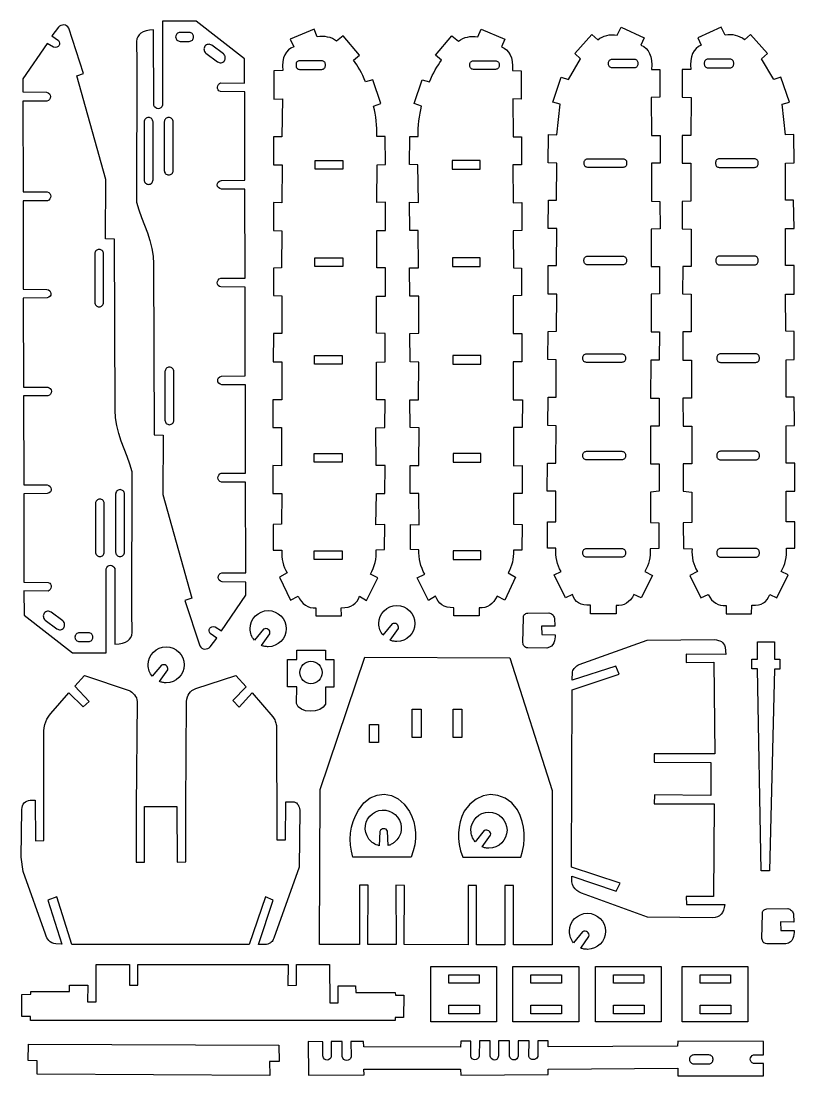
# Model space of a CAD drawing. Extents: x -511 to 503, y -183 to 197.
# Drawn here: x -138.7 to 140.4, y -183.3 to 196.8 of the extents above; entities that cross this region are included whole.
import ezdxf

# ---------------------------------------------------------------- set-up
doc = ezdxf.new("R2010")
doc.units = 0
doc.header["$MEASUREMENT"] = 0
doc.layers.add('CAMADA_1', color=7, linetype='CONTINUOUS')

msp = doc.modelspace()

# ---------------------------------------------------------------- linework, layer by layer
at = {"layer": 'CAMADA_1', "color": 250}
for points in [[(-116.1, 177.9), (-121.46, 194.17), (-121.79, 194.67), (-122.22, 195.04), (-122.7, 195.27), (-123.23, 195.37), (-123.77, 195.34), (-124.29, 195.19), (-124.78, 194.93), (-125.21, 194.55), (-127.59, 191.45), (-125.16, 189.76), (-124.92, 189.28), (-124.81, 188.78), (-124.85, 188.32), (-125.02, 187.9), (-125.32, 187.57), (-125.74, 187.35), (-126.3, 187.28), (-126.96, 187.37), (-129.26, 188.76), (-138.04, 175.98), (-138.03, 171.27), (-129.47, 171.17), (-128.87, 170.95), (-128.44, 170.58), (-128.18, 170.1), (-128.08, 169.56), (-128.16, 169.03), (-128.4, 168.54), (-128.81, 168.15), (-129.39, 167.91), (-138.02, 167.92), (-137.95, 135.24), (-129.25, 135.22), (-128.7, 135.01), (-128.31, 134.65), (-128.07, 134.2), (-127.98, 133.68), (-128.04, 133.17), (-128.25, 132.68), (-128.63, 132.29), (-129.16, 132.02), (-137.94, 132.02), (-137.87, 100.13), (-129.37, 100.11), (-128.74, 99.91), (-128.28, 99.56), (-128, 99.1), (-127.89, 98.59), (-127.96, 98.08), (-128.21, 97.61), (-128.64, 97.24), (-129.24, 97.02), (-137.86, 96.96), (-137.79, 64.93), (-129.06, 64.88), (-128.51, 64.68), (-128.11, 64.34), (-127.84, 63.9), (-127.74, 63.4), (-127.79, 62.88), (-128.02, 62.4), (-128.42, 62), (-129.01, 61.72), (-137.78, 61.78), (-137.71, 29.64), (-129.27, 29.69), (-128.64, 29.48), (-128.17, 29.12), (-127.87, 28.65), (-127.75, 28.14), (-127.83, 27.62), (-128.09, 27.15), (-128.57, 26.78), (-129.25, 26.57), (-137.7, 26.48), (-137.63, -5.45), (-128.88, -5.51), (-128.35, -5.76), (-128.01, -6.14), (-127.84, -6.6), (-127.82, -7.1), (-127.93, -7.6), (-128.17, -8.04), (-128.5, -8.4), (-128.91, -8.63), (-137.62, -8.55), (-137.6, -17.33), (-120.17, -30.89), (-107.99, -30.85), (-108.03, -0.63), (-107.75, -0.05), (-107.38, 0.36), (-106.94, 0.6), (-106.46, 0.69), (-105.99, 0.62), (-105.54, 0.39), (-105.15, 0.02), (-104.84, -0.5), (-104.79, -27.74), (-103.33, -27.65), (-102.08, -27.42), (-101.04, -27.07), (-100.19, -26.59), (-99.53, -25.99), (-99.05, -25.28), (-98.75, -24.46), (-98.61, -23.53), (-98.68, -15.97), (-98.6, 34.39), (-99.46, 37.17), (-100.46, 39.93), (-101.51, 42.69), (-102.54, 45.45), (-103.46, 48.22), (-104.18, 51), (-104.62, 53.8), (-104.7, 56.62), (-105.02, 118.17), (-108.19, 118.29), (-108.15, 139.68), (-118.56, 177.07), (-116.1, 177.9)], [(-79.55, -12.02), (-74.19, -28.29), (-73.85, -28.79), (-73.43, -29.16), (-72.94, -29.39), (-72.42, -29.49), (-71.88, -29.46), (-71.35, -29.31), (-70.87, -29.05), (-70.44, -28.67), (-68.05, -25.57), (-70.48, -23.88), (-70.73, -23.39), (-70.84, -22.9), (-70.8, -22.44), (-70.63, -22.02), (-70.33, -21.69), (-69.9, -21.47), (-69.35, -21.4), (-68.68, -21.49), (-66.39, -22.88), (-57.61, -10.1), (-57.62, -5.38), (-66.18, -5.29), (-66.78, -5.07), (-67.21, -4.7), (-67.47, -4.22), (-67.56, -3.68), (-67.49, -3.15), (-67.25, -2.66), (-66.84, -2.27), (-66.26, -2.03), (-57.63, -2.04), (-57.7, 30.64), (-66.4, 30.66), (-66.94, 30.87), (-67.34, 31.23), (-67.58, 31.68), (-67.67, 32.2), (-67.61, 32.72), (-67.39, 33.2), (-67.02, 33.6), (-66.49, 33.86), (-57.71, 33.86), (-57.78, 65.75), (-66.28, 65.77), (-66.91, 65.97), (-67.36, 66.32), (-67.65, 66.78), (-67.75, 67.29), (-67.69, 67.81), (-67.44, 68.27), (-67.01, 68.64), (-66.4, 68.86), (-57.79, 68.92), (-57.86, 100.95), (-66.59, 101), (-67.13, 101.2), (-67.54, 101.54), (-67.8, 101.98), (-67.91, 102.48), (-67.86, 103), (-67.63, 103.48), (-67.23, 103.88), (-66.64, 104.16), (-57.87, 104.1), (-57.94, 136.24), (-66.38, 136.19), (-67.01, 136.4), (-67.48, 136.76), (-67.78, 137.23), (-67.89, 137.74), (-67.82, 138.26), (-67.55, 138.73), (-67.08, 139.1), (-66.4, 139.31), (-57.95, 139.4), (-58.02, 171.33), (-66.77, 171.4), (-67.3, 171.64), (-67.64, 172.02), (-67.81, 172.48), (-67.83, 172.98), (-67.71, 173.48), (-67.48, 173.93), (-67.15, 174.28), (-66.73, 174.51), (-58.03, 174.43), (-58.05, 183.21), (-75.48, 196.77), (-87.66, 196.73), (-87.62, 166.51), (-87.9, 165.93), (-88.27, 165.52), (-88.71, 165.28), (-89.18, 165.19), (-89.66, 165.26), (-90.11, 165.49), (-90.5, 165.86), (-90.81, 166.38), (-90.86, 193.62), (-92.32, 193.53), (-93.57, 193.3), (-94.61, 192.95), (-95.46, 192.47), (-96.12, 191.87), (-96.6, 191.16), (-96.9, 190.34), (-97.04, 189.41), (-96.97, 181.85), (-97.05, 131.49), (-96.19, 128.72), (-95.19, 125.95), (-94.13, 123.19), (-93.11, 120.43), (-92.19, 117.66), (-91.47, 114.88), (-91.03, 112.08), (-90.95, 109.26), (-90.63, 47.71), (-87.46, 47.59), (-87.5, 26.2), (-77.09, -11.19), (-79.55, -12.02)], [(-18.73, 182.65), (-16.57, 184.49), (-22.47, 191.42), (-24.87, 189.53), (-25.62, 190.07), (-26.41, 190.5), (-27.24, 190.82), (-28.1, 191.04), (-29, 191.17), (-29.93, 191.21), (-30.89, 191.17), (-31.88, 191.05), (-33.02, 193.9), (-41.63, 190.26), (-40.33, 187.53), (-41.33, 187.01), (-42.2, 186.36), (-42.94, 185.57), (-43.54, 184.62), (-43.98, 183.5), (-44.27, 182.19), (-44.37, 180.69), (-44.3, 178.98), (-47.49, 178.89), (-47.47, 168.69), (-44.4, 168.82), (-44.61, 155.05), (-47.58, 155.04), (-47.59, 145.04), (-44.51, 145.04), (-44.61, 131.32), (-47.65, 131.37), (-47.67, 121.29), (-44.59, 121.24), (-44.69, 107.84), (-47.59, 107.77), (-47.63, 97.89), (-44.59, 97.83), (-44.59, 84.21), (-47.65, 84.2), (-47.71, 74.01), (-44.57, 74.05), (-44.59, 60.31), (-47.92, 60.36), (-47.83, 50.28), (-44.75, 50.28), (-44.75, 36.56), (-47.82, 36.6), (-47.85, 26.54), (-44.67, 26.5), (-44.75, 15.51), (-47.78, 15.4), (-47.73, 6.13), (-44.65, 6.11), (-44.67, 4.97), (-44.62, 3.87), (-44.5, 2.8), (-44.3, 1.76), (-44.02, 0.75), (-43.67, -0.22), (-43.24, -1.15), (-42.72, -2.05), (-45.44, -3.57), (-41.51, -11.83), (-38.78, -10.41), (-38.21, -11.42), (-37.57, -12.3), (-36.87, -13.07), (-36.1, -13.69), (-35.26, -14.17), (-34.35, -14.5), (-33.38, -14.66), (-32.33, -14.65), (-32.36, -17.55), (-23.14, -17.58), (-23.18, -14.59), (-21.9, -14.58), (-20.76, -14.41), (-19.76, -14.08), (-18.88, -13.6), (-18.13, -12.98), (-17.51, -12.23), (-17.01, -11.37), (-16.63, -10.39), (-14.08, -11.96), (-9.98, -3.84), (-12.7, -2.45), (-12.17, -1.5), (-11.71, -0.49), (-11.32, 0.56), (-11.01, 1.66), (-10.78, 2.79), (-10.63, 3.95), (-10.56, 5.13), (-10.59, 6.31), (-7.6, 6.33), (-7.5, 15.38), (-10.67, 15.3), (-10.54, 26.56), (-7.43, 26.58), (-7.4, 36.63), (-10.57, 36.62), (-10.71, 50.2), (-7.45, 50.31), (-7.33, 60.3), (-10.49, 60.27), (-10.51, 73.87), (-7.38, 73.96), (-7.36, 84.2), (-10.52, 84.28), (-10.52, 97.63), (-7.29, 97.61), (-7.22, 107.91), (-10.41, 107.9), (-10.36, 121.28), (-7.29, 121.29), (-7.22, 131.48), (-10.39, 131.38), (-10.19, 145.02), (-7.21, 145.09), (-7.3, 155.23), (-10.33, 155.14), (-10.33, 156.6), (-10.38, 158.04), (-10.46, 159.45), (-10.59, 160.84), (-10.77, 162.2), (-10.98, 163.54), (-11.24, 164.85), (-11.55, 166.13), (-8.93, 167.1), (-11.76, 175.66), (-14.39, 174.83), (-14.9, 176.01), (-15.42, 177.12), (-15.95, 178.18), (-16.49, 179.18), (-17.04, 180.12), (-17.59, 181.02), (-18.16, 181.86), (-18.73, 182.65)], [(12.96, 182.65), (10.8, 184.49), (16.69, 191.42), (19.1, 189.53), (19.85, 190.07), (20.63, 190.5), (21.46, 190.82), (22.33, 191.04), (23.23, 191.17), (24.16, 191.21), (25.12, 191.17), (26.1, 191.05), (27.25, 193.9), (35.85, 190.26), (34.56, 187.53), (35.56, 187.01), (36.43, 186.36), (37.17, 185.57), (37.77, 184.62), (38.21, 183.5), (38.49, 182.19), (38.6, 180.69), (38.53, 178.98), (41.71, 178.89), (41.7, 168.69), (38.63, 168.82), (38.84, 155.05), (41.8, 155.04), (41.82, 145.04), (38.74, 145.04), (38.84, 131.32), (41.87, 131.37), (41.9, 121.29), (38.82, 121.24), (38.92, 107.84), (41.82, 107.77), (41.86, 97.89), (38.82, 97.83), (38.82, 84.21), (41.88, 84.2), (41.94, 74.01), (38.8, 74.05), (38.82, 60.31), (42.14, 60.36), (42.06, 50.28), (38.98, 50.28), (38.98, 36.56), (42.05, 36.6), (42.08, 26.54), (38.9, 26.5), (38.98, 15.51), (42, 15.4), (41.96, 6.13), (38.88, 6.11), (38.9, 4.97), (38.85, 3.87), (38.73, 2.8), (38.53, 1.76), (38.25, 0.75), (37.9, -0.22), (37.46, -1.15), (36.95, -2.05), (39.66, -3.57), (35.74, -11.83), (33.01, -10.41), (32.44, -11.42), (31.8, -12.3), (31.1, -13.07), (30.33, -13.69), (29.49, -14.17), (28.58, -14.5), (27.6, -14.66), (26.56, -14.65), (26.59, -17.55), (17.36, -17.58), (17.41, -14.59), (16.13, -14.58), (14.99, -14.41), (13.98, -14.08), (13.11, -13.6), (12.36, -12.98), (11.74, -12.23), (11.24, -11.37), (10.85, -10.39), (8.3, -11.96), (4.21, -3.84), (6.92, -2.45), (6.39, -1.5), (5.94, -0.49), (5.55, 0.56), (5.24, 1.66), (5.01, 2.79), (4.86, 3.95), (4.79, 5.13), (4.81, 6.31), (1.82, 6.33), (1.72, 15.38), (4.89, 15.3), (4.77, 26.56), (1.66, 26.58), (1.63, 36.63), (4.79, 36.62), (4.93, 50.2), (1.68, 50.31), (1.56, 60.3), (4.71, 60.27), (4.73, 73.87), (1.61, 73.96), (1.59, 84.2), (4.75, 84.28), (4.75, 97.63), (1.51, 97.61), (1.45, 107.91), (4.63, 107.9), (4.58, 121.28), (1.52, 121.29), (1.44, 131.48), (4.62, 131.38), (4.41, 145.02), (1.44, 145.09), (1.53, 155.23), (4.56, 155.14), (4.56, 156.6), (4.6, 158.04), (4.69, 159.45), (4.82, 160.84), (4.99, 162.2), (5.21, 163.54), (5.47, 164.85), (5.78, 166.13), (3.16, 167.1), (5.99, 175.66), (8.61, 174.83), (9.12, 176.01), (9.64, 177.12), (10.17, 178.18), (10.71, 179.18), (11.26, 180.12), (11.82, 181.02), (12.39, 181.86), (12.96, 182.65)], [(63.13, 183.21), (61.04, 185.12), (67.16, 191.98), (69.34, 190.02), (70.09, 190.57), (70.87, 191.02), (71.68, 191.38), (72.54, 191.64), (73.42, 191.8), (74.34, 191.88), (75.29, 191.86), (76.27, 191.76), (77.71, 194.53), (86.1, 190.75), (84.87, 188.09), (85.87, 187.56), (86.72, 186.88), (87.44, 186.05), (88.01, 185.06), (88.43, 183.9), (88.68, 182.56), (88.78, 181.04), (88.7, 179.32), (91.73, 179.3), (91.72, 169.32), (88.58, 169.23), (88.7, 155.61), (91.76, 155.6), (91.77, 145.6), (88.7, 145.59), (88.7, 131.87), (91.73, 131.83), (91.76, 121.88), (88.58, 121.8), (88.58, 108.3), (91.58, 108.33), (91.62, 98.45), (88.58, 98.38), (88.58, 84.77), (91.54, 84.76), (91.5, 74.65), (88.46, 74.61), (88.38, 60.87), (91.5, 60.92), (91.42, 50.84), (88.34, 50.84), (88.34, 37.22), (91.4, 37.28), (91.43, 27.35), (88.34, 27.06), (88.34, 16.07), (91.36, 15.96), (91.31, 6.68), (88.24, 6.67), (88.26, 5.53), (88.21, 4.43), (88.08, 3.35), (87.88, 2.32), (87.61, 1.31), (87.25, 0.34), (86.82, -0.59), (86.31, -1.49), (89.02, -3.01), (85, -11.07), (82.36, -9.85), (81.79, -10.85), (81.16, -11.7), (80.45, -12.41), (79.68, -12.98), (78.85, -13.41), (77.94, -13.69), (76.96, -13.82), (75.91, -13.8), (75.95, -16.79), (66.72, -16.83), (66.66, -13.73), (65.39, -13.73), (64.26, -13.59), (63.27, -13.31), (62.42, -12.89), (61.69, -12.33), (61.08, -11.63), (60.59, -10.8), (60.21, -9.84), (57.66, -11.04), (53.57, -2.69), (56.08, -1.49), (55.56, -0.56), (55.12, 0.4), (54.77, 1.39), (54.5, 2.42), (54.3, 3.48), (54.18, 4.57), (54.14, 5.7), (54.17, 6.87), (51.18, 6.89), (51.17, 16.37), (54.25, 16.31), (54.25, 27.42), (51.12, 27.44), (51.19, 37.49), (54.25, 37.48), (54.29, 50.96), (51.31, 51.07), (51.42, 61.26), (54.27, 61.23), (54.29, 74.73), (51.36, 74.82), (51.45, 84.96), (54.41, 85.04), (54.51, 98.38), (51.37, 98.37), (51.41, 108.67), (54.49, 108.66), (54.54, 122.04), (51.38, 122.05), (51.6, 132.24), (54.48, 132.24), (54.51, 145.57), (51.41, 145.72), (51.55, 155.94), (54.51, 155.85), (55.72, 166.84), (53.1, 167.59), (56.16, 176.59), (58.71, 175.68), (63.13, 183.21)], [(128.4, 183.21), (130.49, 185.12), (124.37, 191.98), (122.19, 190.02), (121.45, 190.57), (120.67, 191.02), (119.85, 191.38), (119, 191.64), (118.11, 191.8), (117.19, 191.88), (116.24, 191.86), (115.26, 191.76), (113.82, 194.53), (105.44, 190.75), (106.66, 188.09), (105.67, 187.56), (104.81, 186.88), (104.09, 186.05), (103.52, 185.06), (103.11, 183.9), (102.85, 182.56), (102.76, 181.04), (102.84, 179.32), (99.8, 179.3), (99.81, 169.32), (102.96, 169.23), (102.84, 155.61), (99.77, 155.6), (99.76, 145.6), (102.84, 145.59), (102.84, 131.87), (99.8, 131.83), (99.78, 121.88), (102.96, 121.8), (102.96, 108.3), (99.95, 108.33), (99.91, 98.45), (102.96, 98.38), (102.96, 84.77), (99.99, 84.76), (100.04, 74.65), (103.07, 74.61), (103.16, 60.87), (100.03, 60.92), (100.12, 50.84), (103.19, 50.84), (103.19, 37.22), (100.13, 37.28), (100.1, 27.35), (103.19, 27.06), (103.19, 16.07), (100.17, 15.96), (100.22, 6.68), (103.3, 6.67), (103.27, 5.53), (103.32, 4.43), (103.45, 3.35), (103.65, 2.32), (103.92, 1.31), (104.28, 0.34), (104.71, -0.59), (105.23, -1.49), (102.51, -3.01), (106.54, -11.07), (109.17, -9.85), (109.74, -10.85), (110.38, -11.7), (111.08, -12.41), (111.85, -12.98), (112.69, -13.41), (113.59, -13.69), (114.57, -13.82), (115.62, -13.8), (115.59, -16.79), (124.81, -16.83), (124.87, -13.73), (126.14, -13.73), (127.27, -13.59), (128.26, -13.31), (129.12, -12.89), (129.85, -12.33), (130.45, -11.63), (130.94, -10.8), (131.32, -9.84), (133.87, -11.04), (137.97, -2.69), (135.45, -1.49), (135.97, -0.56), (136.41, 0.4), (136.76, 1.39), (137.04, 2.42), (137.23, 3.48), (137.35, 4.57), (137.39, 5.7), (137.36, 6.87), (140.35, 6.89), (140.37, 16.37), (137.28, 16.31), (137.28, 27.42), (140.41, 27.44), (140.35, 37.49), (137.28, 37.48), (137.24, 50.96), (140.22, 51.07), (140.11, 61.26), (137.26, 61.23), (137.24, 74.73), (140.17, 74.82), (140.09, 84.96), (137.12, 85.04), (137.02, 98.38), (140.16, 98.37), (140.13, 108.67), (137.04, 108.66), (136.99, 122.04), (140.16, 122.05), (139.93, 132.24), (137.06, 132.24), (137.02, 145.57), (140.12, 145.72), (139.98, 155.94), (137.02, 155.85), (135.81, 166.84), (138.43, 167.59), (135.37, 176.59), (132.82, 175.68), (128.4, 183.21)], [(-81.31, 189.48), (-78.03, 189.48), (-77.71, 189.51), (-77.4, 189.61), (-77.13, 189.76), (-76.89, 189.95), (-76.69, 190.19), (-76.55, 190.47), (-76.45, 190.77), (-76.42, 191.09), (-76.42, 191.09), (-76.45, 191.42), (-76.55, 191.72), (-76.69, 191.99), (-76.89, 192.23), (-77.13, 192.43), (-77.4, 192.58), (-77.71, 192.67), (-78.03, 192.7), (-81.31, 192.7), (-81.63, 192.67), (-81.93, 192.58), (-82.21, 192.43), (-82.45, 192.23), (-82.64, 191.99), (-82.79, 191.72), (-82.89, 191.42), (-82.92, 191.09), (-82.92, 191.09), (-82.89, 190.77), (-82.79, 190.47), (-82.64, 190.19), (-82.45, 189.95), (-82.21, 189.76), (-81.93, 189.61), (-81.63, 189.51), (-81.31, 189.48)], [(-72, 185.25), (-67.8, 182.11), (-67.5, 181.93), (-67.17, 181.82), (-66.84, 181.77), (-66.5, 181.78), (-66.17, 181.86), (-65.86, 182.01), (-65.58, 182.21), (-65.34, 182.47), (-65.34, 182.47), (-65.16, 182.77), (-65.05, 183.1), (-65, 183.44), (-65.02, 183.77), (-65.1, 184.1), (-65.24, 184.41), (-65.44, 184.69), (-65.7, 184.93), (-69.9, 188.06), (-70.2, 188.24), (-70.53, 188.36), (-70.87, 188.41), (-71.2, 188.39), (-71.53, 188.31), (-71.84, 188.17), (-72.12, 187.97), (-72.36, 187.7), (-72.36, 187.7), (-72.54, 187.4), (-72.65, 187.07), (-72.7, 186.74), (-72.69, 186.4), (-72.61, 186.07), (-72.46, 185.76), (-72.26, 185.49), (-72, 185.25)], [(-30.22, 182.49), (-38.22, 182.49), (-38.48, 182.46), (-38.72, 182.39), (-38.94, 182.27), (-39.13, 182.11), (-39.29, 181.92), (-39.41, 181.7), (-39.49, 181.46), (-39.51, 181.2), (-39.51, 180.69), (-39.49, 180.43), (-39.41, 180.18), (-39.29, 179.96), (-39.13, 179.77), (-38.94, 179.61), (-38.72, 179.49), (-38.48, 179.42), (-38.22, 179.39), (-30.22, 179.39), (-29.96, 179.42), (-29.71, 179.49), (-29.49, 179.61), (-29.3, 179.77), (-29.14, 179.96), (-29.02, 180.18), (-28.95, 180.43), (-28.92, 180.69), (-28.92, 181.2), (-28.95, 181.46), (-29.02, 181.7), (-29.14, 181.92), (-29.3, 182.11), (-29.49, 182.27), (-29.71, 182.39), (-29.96, 182.46), (-30.22, 182.49)], [(24.44, 182.49), (32.45, 182.49), (32.71, 182.46), (32.95, 182.39), (33.17, 182.27), (33.36, 182.11), (33.52, 181.92), (33.64, 181.7), (33.71, 181.46), (33.74, 181.2), (33.74, 180.69), (33.71, 180.43), (33.64, 180.18), (33.52, 179.96), (33.36, 179.77), (33.17, 179.61), (32.95, 179.49), (32.71, 179.42), (32.45, 179.39), (24.44, 179.39), (24.18, 179.42), (23.94, 179.49), (23.72, 179.61), (23.53, 179.77), (23.37, 179.96), (23.25, 180.18), (23.17, 180.43), (23.15, 180.69), (23.15, 181.2), (23.17, 181.46), (23.25, 181.7), (23.37, 181.92), (23.53, 182.11), (23.72, 182.27), (23.94, 182.39), (24.18, 182.46), (24.44, 182.49)], [(74.5, 183.05), (82.5, 183.05), (82.76, 183.02), (83.01, 182.95), (83.23, 182.83), (83.42, 182.67), (83.58, 182.48), (83.7, 182.26), (83.77, 182.01), (83.8, 181.75), (83.8, 181.24), (83.77, 180.98), (83.7, 180.74), (83.58, 180.52), (83.42, 180.33), (83.23, 180.17), (83.01, 180.05), (82.76, 179.98), (82.5, 179.95), (74.5, 179.95), (74.24, 179.98), (74, 180.05), (73.78, 180.17), (73.59, 180.33), (73.43, 180.52), (73.31, 180.74), (73.23, 180.98), (73.21, 181.24), (73.21, 181.75), (73.23, 182.01), (73.31, 182.26), (73.43, 182.48), (73.59, 182.67), (73.78, 182.83), (74, 182.95), (74.24, 183.02), (74.5, 183.05)], [(117.03, 183.05), (109.03, 183.05), (108.77, 183.02), (108.53, 182.95), (108.31, 182.83), (108.11, 182.67), (107.96, 182.48), (107.84, 182.26), (107.76, 182.01), (107.73, 181.75), (107.73, 181.24), (107.76, 180.98), (107.84, 180.74), (107.96, 180.52), (108.11, 180.33), (108.31, 180.17), (108.53, 180.05), (108.77, 179.98), (109.03, 179.95), (117.03, 179.95), (117.29, 179.98), (117.54, 180.05), (117.76, 180.17), (117.95, 180.33), (118.11, 180.52), (118.22, 180.74), (118.3, 180.98), (118.33, 181.24), (118.33, 181.75), (118.3, 182.01), (118.22, 182.26), (118.11, 182.48), (117.95, 182.67), (117.76, 182.83), (117.54, 182.95), (117.29, 183.02), (117.03, 183.05)], [(-92.68, 137.94), (-92.68, 137.94), (-92.36, 137.98), (-92.06, 138.07), (-91.79, 138.22), (-91.55, 138.41), (-91.35, 138.65), (-91.21, 138.92), (-91.11, 139.22), (-91.08, 139.54), (-91.08, 160.44), (-91.11, 160.76), (-91.21, 161.06), (-91.35, 161.33), (-91.55, 161.57), (-91.79, 161.77), (-92.06, 161.91), (-92.36, 162.01), (-92.68, 162.04), (-92.68, 162.04), (-93, 162.01), (-93.3, 161.91), (-93.57, 161.77), (-93.81, 161.57), (-94.01, 161.33), (-94.15, 161.06), (-94.25, 160.76), (-94.28, 160.44), (-94.28, 139.54), (-94.25, 139.22), (-94.15, 138.92), (-94.01, 138.65), (-93.81, 138.41), (-93.57, 138.22), (-93.3, 138.07), (-93, 137.98), (-92.68, 137.94)], [(-85.41, 141.32), (-85.41, 141.32), (-85.08, 141.36), (-84.78, 141.45), (-84.51, 141.6), (-84.28, 141.79), (-84.08, 142.03), (-83.93, 142.3), (-83.84, 142.6), (-83.81, 142.92), (-83.81, 160.44), (-83.84, 160.76), (-83.93, 161.06), (-84.08, 161.33), (-84.28, 161.57), (-84.51, 161.77), (-84.78, 161.92), (-85.08, 162.01), (-85.41, 162.04), (-85.41, 162.04), (-85.73, 162.01), (-86.03, 161.92), (-86.3, 161.77), (-86.54, 161.57), (-86.73, 161.33), (-86.88, 161.06), (-86.97, 160.76), (-87.01, 160.44), (-87.01, 142.92), (-86.97, 142.6), (-86.88, 142.3), (-86.73, 142.03), (-86.54, 141.79), (-86.3, 141.6), (-86.03, 141.45), (-85.73, 141.36), (-85.41, 141.32)], [(-32.64, 146.55), (-22.58, 146.55), (-22.58, 143.45), (-32.64, 143.45), (-32.64, 146.55)], [(26.87, 146.55), (16.8, 146.55), (16.8, 143.45), (26.87, 143.45), (26.87, 146.55)], [(65.69, 147.16), (78.43, 147.16), (78.69, 147.14), (78.93, 147.06), (79.15, 146.94), (79.34, 146.78), (79.5, 146.59), (79.62, 146.37), (79.7, 146.13), (79.72, 145.87), (79.72, 145.36), (79.7, 145.1), (79.62, 144.85), (79.5, 144.63), (79.34, 144.44), (79.15, 144.28), (78.93, 144.16), (78.69, 144.09), (78.43, 144.06), (65.69, 144.06), (65.43, 144.09), (65.19, 144.16), (64.97, 144.28), (64.78, 144.44), (64.62, 144.63), (64.5, 144.85), (64.42, 145.1), (64.4, 145.36), (64.4, 145.87), (64.42, 146.13), (64.5, 146.37), (64.62, 146.59), (64.78, 146.78), (64.97, 146.94), (65.19, 147.06), (65.43, 147.14), (65.69, 147.16)], [(125.84, 147.16), (113.1, 147.16), (112.84, 147.14), (112.6, 147.06), (112.38, 146.94), (112.19, 146.78), (112.03, 146.59), (111.91, 146.37), (111.84, 146.13), (111.81, 145.87), (111.81, 145.36), (111.84, 145.1), (111.91, 144.85), (112.03, 144.63), (112.19, 144.44), (112.38, 144.28), (112.6, 144.16), (112.84, 144.09), (113.1, 144.06), (125.84, 144.06), (126.1, 144.09), (126.34, 144.16), (126.56, 144.28), (126.76, 144.44), (126.91, 144.63), (127.03, 144.85), (127.11, 145.1), (127.14, 145.36), (127.14, 145.87), (127.11, 146.13), (127.03, 146.37), (126.91, 146.59), (126.76, 146.78), (126.56, 146.94), (126.34, 147.06), (126.1, 147.14), (125.84, 147.16)], [(-110.49, 114.53), (-110.49, 114.53), (-110.81, 114.49), (-111.11, 114.4), (-111.38, 114.25), (-111.62, 114.06), (-111.81, 113.82), (-111.96, 113.55), (-112.06, 113.25), (-112.09, 112.93), (-112.09, 95.41), (-112.06, 95.09), (-111.96, 94.79), (-111.81, 94.52), (-111.62, 94.28), (-111.38, 94.09), (-111.11, 93.94), (-110.81, 93.84), (-110.49, 93.81), (-110.49, 93.81), (-110.17, 93.84), (-109.87, 93.94), (-109.6, 94.09), (-109.36, 94.28), (-109.16, 94.52), (-109.02, 94.79), (-108.92, 95.09), (-108.89, 95.41), (-108.89, 112.93), (-108.92, 113.25), (-109.02, 113.55), (-109.16, 113.82), (-109.36, 114.06), (-109.6, 114.25), (-109.87, 114.4), (-110.17, 114.49), (-110.49, 114.53)], [(-32.72, 111.46), (-22.66, 111.46), (-22.66, 108.36), (-32.72, 108.36), (-32.72, 111.46)], [(26.95, 111.46), (16.89, 111.46), (16.89, 108.36), (26.95, 108.36), (26.95, 111.46)], [(65.63, 112.07), (78.37, 112.07), (78.63, 112.04), (78.87, 111.97), (79.09, 111.85), (79.28, 111.69), (79.44, 111.5), (79.56, 111.28), (79.64, 111.03), (79.66, 110.77), (79.66, 110.26), (79.64, 110), (79.56, 109.76), (79.44, 109.54), (79.28, 109.35), (79.09, 109.19), (78.87, 109.07), (78.63, 108.99), (78.37, 108.97), (65.63, 108.97), (65.37, 108.99), (65.13, 109.07), (64.91, 109.19), (64.72, 109.35), (64.56, 109.54), (64.44, 109.76), (64.37, 110), (64.34, 110.26), (64.34, 110.77), (64.37, 111.03), (64.44, 111.28), (64.56, 111.5), (64.72, 111.69), (64.91, 111.85), (65.13, 111.97), (65.37, 112.04), (65.63, 112.07)], [(125.9, 112.07), (113.16, 112.07), (112.9, 112.04), (112.66, 111.97), (112.44, 111.85), (112.25, 111.69), (112.09, 111.5), (111.97, 111.28), (111.89, 111.03), (111.87, 110.77), (111.87, 110.26), (111.89, 110), (111.97, 109.76), (112.09, 109.54), (112.25, 109.35), (112.44, 109.19), (112.66, 109.07), (112.9, 108.99), (113.16, 108.97), (125.9, 108.97), (126.16, 108.99), (126.4, 109.07), (126.62, 109.19), (126.81, 109.35), (126.97, 109.54), (127.09, 109.76), (127.17, 110), (127.19, 110.26), (127.19, 110.77), (127.17, 111.03), (127.09, 111.28), (126.97, 111.5), (126.81, 111.69), (126.62, 111.85), (126.4, 111.97), (126.16, 112.04), (125.9, 112.07)], [(-32.89, 76.28), (-22.83, 76.28), (-22.83, 73.18), (-32.89, 73.18), (-32.89, 76.28)], [(27.12, 76.28), (17.05, 76.28), (17.05, 73.18), (27.12, 73.18), (27.12, 76.28)], [(65.25, 76.89), (77.99, 76.89), (78.25, 76.87), (78.49, 76.79), (78.71, 76.67), (78.9, 76.51), (79.06, 76.32), (79.18, 76.1), (79.26, 75.86), (79.28, 75.6), (79.28, 75.09), (79.26, 74.83), (79.18, 74.58), (79.06, 74.36), (78.9, 74.17), (78.71, 74.01), (78.49, 73.89), (78.25, 73.82), (77.99, 73.79), (65.25, 73.79), (64.99, 73.82), (64.75, 73.89), (64.53, 74.01), (64.34, 74.17), (64.18, 74.36), (64.06, 74.58), (63.98, 74.83), (63.96, 75.09), (63.96, 75.6), (63.98, 75.86), (64.06, 76.1), (64.18, 76.32), (64.34, 76.51), (64.53, 76.67), (64.75, 76.79), (64.99, 76.87), (65.25, 76.89)], [(126.28, 76.89), (113.54, 76.89), (113.28, 76.87), (113.04, 76.79), (112.82, 76.67), (112.63, 76.51), (112.47, 76.32), (112.35, 76.1), (112.28, 75.86), (112.25, 75.6), (112.25, 75.09), (112.28, 74.83), (112.35, 74.58), (112.47, 74.36), (112.63, 74.17), (112.82, 74.01), (113.04, 73.89), (113.28, 73.82), (113.54, 73.79), (126.28, 73.79), (126.54, 73.82), (126.78, 73.89), (127, 74.01), (127.2, 74.17), (127.35, 74.36), (127.47, 74.58), (127.55, 74.83), (127.58, 75.09), (127.58, 75.6), (127.55, 75.86), (127.47, 76.1), (127.35, 76.32), (127.2, 76.51), (127, 76.67), (126.78, 76.79), (126.54, 76.87), (126.28, 76.89)], [(-85.16, 51.35), (-85.16, 51.35), (-84.84, 51.39), (-84.54, 51.48), (-84.27, 51.63), (-84.03, 51.82), (-83.83, 52.06), (-83.69, 52.33), (-83.59, 52.63), (-83.56, 52.95), (-83.56, 70.47), (-83.59, 70.79), (-83.69, 71.09), (-83.83, 71.36), (-84.03, 71.6), (-84.27, 71.8), (-84.54, 71.94), (-84.84, 72.04), (-85.16, 72.07), (-85.16, 72.07), (-85.48, 72.04), (-85.78, 71.94), (-86.05, 71.8), (-86.29, 71.6), (-86.48, 71.36), (-86.63, 71.09), (-86.73, 70.79), (-86.76, 70.47), (-86.76, 52.95), (-86.73, 52.63), (-86.63, 52.33), (-86.48, 52.06), (-86.29, 51.82), (-86.05, 51.63), (-85.78, 51.48), (-85.48, 51.39), (-85.16, 51.35)], [(-32.97, 40.96), (-22.91, 40.96), (-22.91, 37.86), (-32.97, 37.86), (-32.97, 40.96)], [(27.2, 40.96), (17.14, 40.96), (17.14, 37.86), (27.2, 37.86), (27.2, 40.96)], [(65.25, 41.75), (77.99, 41.75), (78.25, 41.73), (78.49, 41.65), (78.71, 41.53), (78.9, 41.37), (79.06, 41.18), (79.18, 40.96), (79.26, 40.72), (79.28, 40.46), (79.28, 39.95), (79.26, 39.69), (79.18, 39.45), (79.06, 39.23), (78.9, 39.03), (78.71, 38.88), (78.49, 38.76), (78.25, 38.68), (77.99, 38.65), (65.25, 38.65), (64.99, 38.68), (64.75, 38.76), (64.53, 38.88), (64.34, 39.03), (64.18, 39.23), (64.06, 39.45), (63.98, 39.69), (63.96, 39.95), (63.96, 40.46), (63.98, 40.72), (64.06, 40.96), (64.18, 41.18), (64.34, 41.37), (64.53, 41.53), (64.75, 41.65), (64.99, 41.73), (65.25, 41.75)], [(126.28, 41.75), (113.54, 41.75), (113.28, 41.73), (113.04, 41.65), (112.82, 41.53), (112.63, 41.37), (112.47, 41.18), (112.35, 40.96), (112.28, 40.72), (112.25, 40.46), (112.25, 39.95), (112.28, 39.69), (112.35, 39.45), (112.47, 39.23), (112.63, 39.03), (112.82, 38.88), (113.04, 38.76), (113.28, 38.68), (113.54, 38.65), (126.28, 38.65), (126.54, 38.68), (126.78, 38.76), (127, 38.88), (127.2, 39.03), (127.35, 39.23), (127.47, 39.45), (127.55, 39.69), (127.58, 39.95), (127.58, 40.46), (127.55, 40.72), (127.47, 40.96), (127.35, 41.18), (127.2, 41.37), (127, 41.53), (126.78, 41.65), (126.54, 41.73), (126.28, 41.75)], [(-102.97, 27.94), (-102.97, 27.94), (-103.29, 27.9), (-103.59, 27.81), (-103.86, 27.66), (-104.1, 27.47), (-104.29, 27.23), (-104.44, 26.96), (-104.54, 26.66), (-104.57, 26.34), (-104.57, 5.44), (-104.54, 5.12), (-104.44, 4.82), (-104.29, 4.55), (-104.1, 4.31), (-103.86, 4.11), (-103.59, 3.97), (-103.29, 3.87), (-102.97, 3.84), (-102.97, 3.84), (-102.65, 3.87), (-102.35, 3.97), (-102.08, 4.11), (-101.84, 4.31), (-101.64, 4.55), (-101.5, 4.82), (-101.4, 5.12), (-101.37, 5.44), (-101.37, 26.34), (-101.4, 26.66), (-101.5, 26.96), (-101.64, 27.23), (-101.84, 27.47), (-102.08, 27.66), (-102.35, 27.81), (-102.65, 27.9), (-102.97, 27.94)], [(-110.24, 24.56), (-110.24, 24.56), (-110.56, 24.52), (-110.86, 24.43), (-111.14, 24.28), (-111.37, 24.09), (-111.57, 23.85), (-111.72, 23.58), (-111.81, 23.28), (-111.84, 22.96), (-111.84, 5.44), (-111.81, 5.12), (-111.72, 4.82), (-111.57, 4.55), (-111.37, 4.31), (-111.14, 4.11), (-110.86, 3.97), (-110.56, 3.87), (-110.24, 3.84), (-110.24, 3.84), (-109.92, 3.87), (-109.62, 3.97), (-109.35, 4.11), (-109.11, 4.31), (-108.92, 4.55), (-108.77, 4.82), (-108.68, 5.12), (-108.64, 5.44), (-108.64, 22.96), (-108.68, 23.28), (-108.77, 23.58), (-108.92, 23.85), (-109.11, 24.09), (-109.35, 24.28), (-109.62, 24.43), (-109.92, 24.52), (-110.24, 24.56)], [(-32.97, 5.86), (-22.91, 5.86), (-22.91, 2.76), (-32.97, 2.76), (-32.97, 5.86)], [(27.2, 5.86), (17.14, 5.86), (17.14, 2.76), (27.2, 2.76), (27.2, 5.86)], [(65.25, 6.72), (77.99, 6.72), (78.25, 6.69), (78.49, 6.61), (78.71, 6.49), (78.9, 6.34), (79.06, 6.14), (79.18, 5.92), (79.26, 5.68), (79.28, 5.42), (79.28, 4.91), (79.26, 4.65), (79.18, 4.41), (79.06, 4.19), (78.9, 4), (78.71, 3.84), (78.49, 3.72), (78.25, 3.64), (77.99, 3.62), (65.25, 3.62), (64.99, 3.64), (64.75, 3.72), (64.53, 3.84), (64.34, 4), (64.18, 4.19), (64.06, 4.41), (63.98, 4.65), (63.96, 4.91), (63.96, 5.42), (63.98, 5.68), (64.06, 5.92), (64.18, 6.14), (64.34, 6.34), (64.53, 6.49), (64.75, 6.61), (64.99, 6.69), (65.25, 6.72)], [(126.28, 6.72), (113.54, 6.72), (113.28, 6.69), (113.04, 6.61), (112.82, 6.49), (112.63, 6.34), (112.47, 6.14), (112.35, 5.92), (112.28, 5.68), (112.25, 5.42), (112.25, 4.91), (112.28, 4.65), (112.35, 4.41), (112.47, 4.19), (112.63, 4), (112.82, 3.84), (113.04, 3.72), (113.28, 3.64), (113.54, 3.62), (126.28, 3.62), (126.54, 3.64), (126.78, 3.72), (127, 3.84), (127.2, 4), (127.35, 4.19), (127.47, 4.41), (127.55, 4.65), (127.58, 4.91), (127.58, 5.42), (127.55, 5.68), (127.47, 5.92), (127.35, 6.14), (127.2, 6.34), (127, 6.49), (126.78, 6.61), (126.54, 6.69), (126.28, 6.72)], [(-3.15, -13.77), (-1.84, -13.91), (-0.62, -14.28), (0.48, -14.88), (1.44, -15.68), (2.24, -16.64), (2.84, -17.74), (3.21, -18.96), (3.35, -20.27), (3.21, -21.58), (2.84, -22.8), (2.24, -23.91), (1.44, -24.87), (0.48, -25.66), (-0.62, -26.26), (-1.84, -26.64), (-3.15, -26.77), (-3.47, -26.77), (-3.78, -26.74), (-4.09, -26.71), (-4.4, -26.66), (-4.7, -26.6), (-5, -26.52), (-5.29, -26.43), (-5.57, -26.33), (-2.59, -22.12), (-2.54, -21.65), (-2.63, -21.22), (-2.84, -20.85), (-3.15, -20.55), (-3.53, -20.34), (-3.96, -20.24), (-4.42, -20.27), (-4.89, -20.44), (-8.15, -24.43), (-8.48, -23.99), (-8.78, -23.53), (-9.04, -23.04), (-9.25, -22.52), (-9.42, -21.99), (-9.55, -21.43), (-9.63, -20.86), (-9.65, -20.27), (-9.52, -18.96), (-9.14, -17.74), (-8.54, -16.64), (-7.75, -15.68), (-6.79, -14.88), (-5.68, -14.28), (-4.46, -13.91), (-3.15, -13.77)], [(-123.65, -19.36), (-127.85, -16.23), (-128.15, -16.05), (-128.47, -15.94), (-128.81, -15.89), (-129.15, -15.9), (-129.48, -15.98), (-129.78, -16.13), (-130.06, -16.33), (-130.3, -16.59), (-130.3, -16.59), (-130.49, -16.89), (-130.6, -17.22), (-130.65, -17.55), (-130.63, -17.89), (-130.55, -18.22), (-130.41, -18.53), (-130.21, -18.81), (-129.95, -19.05), (-125.75, -22.18), (-125.44, -22.36), (-125.12, -22.48), (-124.78, -22.53), (-124.45, -22.51), (-124.12, -22.43), (-123.81, -22.29), (-123.53, -22.09), (-123.29, -21.82), (-123.29, -21.82), (-123.11, -21.52), (-122.99, -21.19), (-122.95, -20.86), (-122.96, -20.52), (-123.04, -20.19), (-123.18, -19.88), (-123.39, -19.6), (-123.65, -19.36)], [(-49.53, -15.65), (-48.22, -15.78), (-47, -16.16), (-45.9, -16.76), (-44.94, -17.56), (-44.14, -18.52), (-43.54, -19.62), (-43.16, -20.84), (-43.03, -22.15), (-43.16, -23.46), (-43.54, -24.68), (-44.14, -25.79), (-44.94, -26.75), (-45.9, -27.54), (-47, -28.14), (-48.22, -28.52), (-49.53, -28.65), (-49.85, -28.64), (-50.16, -28.62), (-50.47, -28.59), (-50.78, -28.54), (-51.08, -28.47), (-51.38, -28.4), (-51.67, -28.31), (-51.95, -28.21), (-48.97, -24), (-48.92, -23.53), (-49.01, -23.1), (-49.22, -22.73), (-49.53, -22.43), (-49.91, -22.22), (-50.34, -22.12), (-50.8, -22.15), (-51.27, -22.32), (-54.53, -26.31), (-54.86, -25.87), (-55.16, -25.41), (-55.42, -24.92), (-55.63, -24.4), (-55.8, -23.87), (-55.93, -23.31), (-56.01, -22.74), (-56.03, -22.15), (-55.9, -20.84), (-55.52, -19.62), (-54.92, -18.52), (-54.13, -17.56), (-53.17, -16.76), (-52.06, -16.16), (-50.84, -15.78), (-49.53, -15.65)], [(53.95, -24.34), (53.93, -25.03), (53.86, -25.76), (53.71, -26.51), (53.46, -27.23), (53.09, -27.88), (52.57, -28.44), (51.88, -28.87), (50.99, -29.13), (44.05, -29.11), (43.66, -29.04), (43.32, -28.91), (43.04, -28.73), (42.81, -28.51), (42.62, -28.23), (42.47, -27.92), (42.37, -27.56), (42.29, -27.17), (42.48, -18.29), (42.5, -17.92), (42.57, -17.6), (42.69, -17.32), (42.86, -17.08), (43.08, -16.88), (43.36, -16.72), (43.68, -16.6), (44.05, -16.53), (51.64, -16.44), (52.02, -16.54), (52.37, -16.68), (52.68, -16.86), (52.95, -17.08), (53.19, -17.34), (53.39, -17.64), (53.55, -17.99), (53.68, -18.38), (53.86, -21.3), (49.05, -21.25), (49.14, -24.3), (53.95, -24.34)], [(-114.34, -23.6), (-117.62, -23.6), (-117.94, -23.63), (-118.24, -23.73), (-118.52, -23.88), (-118.76, -24.07), (-118.95, -24.31), (-119.1, -24.59), (-119.2, -24.89), (-119.23, -25.21), (-119.23, -25.21), (-119.2, -25.53), (-119.1, -25.84), (-118.95, -26.11), (-118.76, -26.35), (-118.52, -26.55), (-118.24, -26.69), (-117.94, -26.79), (-117.62, -26.82), (-114.34, -26.82), (-114.02, -26.79), (-113.71, -26.69), (-113.44, -26.55), (-113.2, -26.35), (-113.01, -26.11), (-112.86, -25.84), (-112.76, -25.53), (-112.73, -25.21), (-112.73, -25.21), (-112.76, -24.89), (-112.86, -24.59), (-113.01, -24.31), (-113.2, -24.07), (-113.44, -23.88), (-113.71, -23.73), (-114.02, -23.63), (-114.34, -23.6)], [(111.2, -34.27), (111.53, -67.22), (89.61, -67.22), (89.61, -70.26), (110.07, -70.37), (110.07, -82.29), (89.72, -82.06), (89.61, -85.21), (111.31, -85.32), (111.08, -118.6), (101.19, -118.6), (101.3, -121.53), (115.13, -121.53), (114.95, -122.61), (114.67, -123.57), (114.28, -124.39), (113.78, -125.07), (113.17, -125.61), (112.44, -126.01), (111.6, -126.26), (110.63, -126.36), (87.22, -126.14), (63.41, -117.47), (62.51, -117.03), (61.74, -116.49), (61.11, -115.85), (60.62, -115.12), (60.25, -114.29), (60.02, -113.38), (59.91, -112.37), (59.93, -111.27), (75.97, -116.78), (77.4, -113.81), (59.85, -108.03), (60.11, -44.17), (76.99, -38.57), (75.82, -35.61), (60.13, -40.72), (60.21, -37.67), (60.37, -37.28), (60.58, -36.91), (60.82, -36.55), (61.1, -36.2), (61.42, -35.88), (61.78, -35.59), (62.18, -35.33), (62.61, -35.1), (87.13, -26.29), (111.42, -26.07), (112.15, -26.23), (112.8, -26.4), (113.38, -26.59), (113.88, -26.82), (114.32, -27.14), (114.69, -27.57), (115, -28.13), (115.25, -28.85), (115.47, -31.46), (101.19, -31.35), (101.19, -34.39), (111.2, -34.27)], [(-86.34, -28.66), (-85.03, -28.79), (-83.81, -29.17), (-82.7, -29.77), (-81.74, -30.56), (-80.95, -31.52), (-80.35, -32.63), (-79.97, -33.85), (-79.84, -35.16), (-79.97, -36.47), (-80.35, -37.69), (-80.95, -38.79), (-81.74, -39.76), (-82.7, -40.55), (-83.81, -41.15), (-85.03, -41.53), (-86.34, -41.66), (-86.65, -41.65), (-86.97, -41.63), (-87.28, -41.59), (-87.59, -41.54), (-87.89, -41.48), (-88.19, -41.41), (-88.48, -41.32), (-88.76, -41.21), (-85.78, -37), (-85.73, -36.54), (-85.82, -36.11), (-86.03, -35.73), (-86.34, -35.44), (-86.72, -35.23), (-87.15, -35.13), (-87.61, -35.16), (-88.07, -35.32), (-91.34, -39.32), (-91.67, -38.88), (-91.97, -38.41), (-92.22, -37.92), (-92.44, -37.41), (-92.61, -36.87), (-92.74, -36.32), (-92.81, -35.75), (-92.84, -35.16), (-92.71, -33.85), (-92.33, -32.63), (-91.73, -31.52), (-90.94, -30.56), (-89.97, -29.77), (-88.87, -29.17), (-87.65, -28.79), (-86.34, -28.66)], [(-39.3, -49.16), (-39.24, -43.15), (-42.63, -43.09), (-42.52, -33.21), (-39.24, -33.25), (-39.24, -29.88), (-28.93, -29.88), (-28.93, -33.26), (-25.87, -33.26), (-25.87, -43.25), (-28.93, -43.25), (-28.93, -49.32), (-29.7, -50.49), (-30.97, -51.3), (-32.58, -51.77), (-34.33, -51.9), (-36.06, -51.7), (-37.58, -51.17), (-38.72, -50.32), (-39.3, -49.16)], [(126.91, -26.89), (133.09, -26.89), (133.09, -33.09), (135.02, -33.09), (135.02, -36.71), (133.09, -36.71), (131.27, -109.36), (128.24, -109.39), (126.91, -36.65), (124.9, -36.66), (124.85, -33.12), (126.91, -33.12), (126.91, -26.89)], [(-34.11, -33.85), (-33.3, -33.94), (-32.55, -34.17), (-31.87, -34.55), (-31.28, -35.05), (-30.79, -35.65), (-30.43, -36.35), (-30.19, -37.11), (-30.11, -37.94), (-30.19, -38.76), (-30.43, -39.52), (-30.79, -40.22), (-31.28, -40.82), (-31.87, -41.32), (-32.55, -41.7), (-33.3, -41.94), (-34.11, -42.02), (-34.91, -41.94), (-35.66, -41.7), (-36.34, -41.32), (-36.93, -40.82), (-37.42, -40.22), (-37.79, -39.52), (-38.02, -38.76), (-38.1, -37.94), (-38.02, -37.11), (-37.79, -36.35), (-37.42, -35.65), (-36.93, -35.05), (-36.34, -34.55), (-35.66, -34.17), (-34.91, -33.94), (-34.11, -33.85)], [(-31, -135.91), (-30.8, -80.05), (-14.72, -32.43), (37.64, -32.63), (52.89, -80.46), (52.89, -136.12), (38.89, -136.08), (38.97, -114.7), (35.78, -114.67), (35.84, -136.07), (25.61, -136.05), (25.57, -114.69), (22.59, -114.7), (22.59, -136.04), (-0.54, -135.98), (-0.41, -114.64), (-3.55, -114.62), (-3.45, -135.98), (-13.59, -135.95), (-13.54, -114.58), (-16.58, -114.54), (-16.58, -135.95), (-31, -135.91)], [(-130.45, -60.24), (-130.48, -59.01), (-130.35, -57.84), (-130.09, -56.73), (-129.74, -55.71), (-129.32, -54.79), (-128.86, -53.98), (-128.38, -53.3), (-127.93, -52.76), (-121.4, -45.29), (-116.3, -50.32), (-114.1, -48.4), (-119.24, -42.92), (-115.82, -39), (-99.71, -44.4), (-99.2, -44.66), (-98.69, -45.02), (-98.21, -45.46), (-97.77, -45.97), (-97.39, -46.53), (-97.09, -47.12), (-96.87, -47.73), (-96.76, -48.34), (-97.16, -86.31), (-97.19, -106.32), (-94.12, -106.34), (-94.13, -86.23), (-82.51, -86.22), (-82.41, -106.24), (-79.28, -106.21), (-79.26, -86.31), (-79.02, -48.38), (-78.87, -47.51), (-78.65, -46.74), (-78.36, -46.05), (-78, -45.45), (-77.55, -44.92), (-77.02, -44.45), (-76.4, -44.05), (-75.68, -43.7), (-61.2, -39.06), (-57.51, -43.05), (-62.32, -48.08), (-60.02, -50.47), (-55.37, -45.27), (-47.83, -53.97), (-47.6, -54.32), (-47.39, -54.68), (-47.2, -55.04), (-47.03, -55.42), (-46.87, -55.82), (-46.74, -56.22), (-46.62, -56.64), (-46.52, -57.07), (-46.38, -98.27), (-43.28, -98.18), (-43.24, -84.54), (-40.18, -84.54), (-39.75, -84.73), (-39.37, -84.96), (-39.05, -85.25), (-38.78, -85.58), (-38.56, -85.98), (-38.39, -86.44), (-38.25, -86.96), (-38.15, -87.54), (-38.37, -108.12), (-47.53, -133.72), (-47.7, -134.12), (-47.9, -134.5), (-48.14, -134.83), (-48.43, -135.13), (-48.77, -135.39), (-49.17, -135.61), (-49.63, -135.77), (-50.17, -135.89), (-53.05, -135.89), (-47.69, -119.93), (-50.49, -118.76), (-56.39, -135.89), (-120.33, -135.89), (-125.75, -118.76), (-129.03, -119.94), (-123.92, -135.79), (-126.15, -135.74), (-126.89, -135.55), (-127.54, -135.29), (-128.11, -134.96), (-128.61, -134.55), (-129.03, -134.08), (-129.38, -133.52), (-129.66, -132.89), (-129.88, -132.19), (-137.95, -109.64), (-138.66, -104.43), (-138.43, -87.31), (-138.32, -86.57), (-138.14, -85.93), (-137.88, -85.38), (-137.54, -84.91), (-137.12, -84.54), (-136.62, -84.26), (-136.03, -84.08), (-135.36, -84), (-133.53, -84), (-133.48, -98.57), (-130.42, -98.53), (-130.41, -80.84), (-130.45, -60.24)], [(2.41, -51.16), (5.61, -51.16), (5.61, -61.39), (2.41, -61.39), (2.41, -51.16)], [(17.15, -51.17), (20.35, -51.17), (20.35, -61.4), (17.15, -61.4), (17.15, -51.17)], [(-12.97, -56.62), (-9.77, -56.62), (-9.77, -63.12), (-12.97, -63.12), (-12.97, -56.62)], [(1.45, -88), (2.3, -89.84), (2.94, -91.73), (3.37, -93.69), (3.58, -95.72), (3.56, -97.81), (3.3, -99.98), (2.79, -102.22), (2.02, -104.53), (-18.98, -104.53), (-19.53, -102.32), (-19.85, -100.13), (-19.94, -97.97), (-19.81, -95.84), (-19.44, -93.73), (-18.86, -91.64), (-18.05, -89.58), (-17.03, -87.54), (-15.02, -84.93), (-12.72, -83.12), (-10.24, -82.09), (-7.67, -81.83), (-5.12, -82.31), (-2.68, -83.51), (-0.46, -85.42), (1.45, -88)], [(21.19, -87.96), (20.35, -89.8), (19.7, -91.69), (19.27, -93.65), (19.06, -95.68), (19.08, -97.77), (19.34, -99.93), (19.85, -102.17), (20.62, -104.49), (41.62, -104.49), (42.2, -102.28), (42.6, -100.09), (42.79, -97.93), (42.77, -95.79), (42.53, -93.67), (42.05, -91.59), (41.31, -89.52), (40.32, -87.48), (38.28, -84.95), (35.91, -83.2), (33.32, -82.21), (30.64, -81.95), (27.96, -82.42), (25.42, -83.59), (23.13, -85.44), (21.19, -87.96)], [(-11.96, -88.83), (-10.84, -88.14), (-9.64, -87.71), (-8.4, -87.52), (-7.15, -87.57), (-5.94, -87.85), (-4.79, -88.37), (-3.75, -89.11), (-2.85, -90.08), (-2.17, -91.2), (-1.73, -92.4), (-1.54, -93.64), (-1.59, -94.89), (-1.88, -96.1), (-2.4, -97.25), (-3.14, -98.29), (-4.1, -99.18), (-4.36, -99.37), (-4.62, -99.54), (-4.89, -99.7), (-5.17, -99.85), (-5.45, -99.98), (-5.73, -100.1), (-6.01, -100.2), (-6.3, -100.29), (-6.47, -95.14), (-6.71, -94.73), (-7.04, -94.45), (-7.44, -94.28), (-7.86, -94.22), (-8.29, -94.29), (-8.7, -94.47), (-9.05, -94.77), (-9.31, -95.19), (-9.5, -100.34), (-10.03, -100.19), (-10.55, -100), (-11.05, -99.77), (-11.53, -99.49), (-11.99, -99.16), (-12.43, -98.8), (-12.84, -98.39), (-13.21, -97.94), (-13.9, -96.81), (-14.33, -95.61), (-14.52, -94.37), (-14.47, -93.12), (-14.19, -91.91), (-13.67, -90.76), (-12.93, -89.73), (-11.96, -88.83)], [(30.08, -88.25), (31.39, -88.38), (32.61, -88.76), (33.71, -89.36), (34.67, -90.15), (35.47, -91.11), (36.06, -92.22), (36.44, -93.44), (36.58, -94.75), (36.44, -96.06), (36.06, -97.28), (35.47, -98.38), (34.67, -99.34), (33.71, -100.14), (32.61, -100.74), (31.39, -101.11), (30.08, -101.25), (29.76, -101.24), (29.45, -101.22), (29.14, -101.18), (28.83, -101.13), (28.52, -101.07), (28.23, -100.99), (27.94, -100.9), (27.66, -100.8), (30.63, -96.59), (30.69, -96.12), (30.6, -95.69), (30.39, -95.32), (30.08, -95.02), (29.7, -94.82), (29.26, -94.72), (28.8, -94.74), (28.34, -94.91), (25.08, -98.9), (24.74, -98.47), (24.45, -98), (24.19, -97.51), (23.97, -97), (23.8, -96.46), (23.68, -95.91), (23.6, -95.33), (23.58, -94.75), (23.71, -93.44), (24.09, -92.22), (24.69, -91.11), (25.48, -90.15), (26.44, -89.36), (27.55, -88.76), (28.77, -88.38), (30.08, -88.25)], [(65.58, -124.69), (66.89, -124.82), (68.11, -125.2), (69.22, -125.8), (70.18, -126.59), (70.97, -127.55), (71.57, -128.66), (71.95, -129.88), (72.08, -131.19), (71.95, -132.5), (71.57, -133.72), (70.97, -134.82), (70.18, -135.78), (69.22, -136.58), (68.11, -137.18), (66.89, -137.55), (65.58, -137.69), (65.27, -137.68), (64.95, -137.66), (64.64, -137.62), (64.33, -137.57), (64.03, -137.51), (63.73, -137.43), (63.44, -137.34), (63.16, -137.24), (66.14, -133.03), (66.19, -132.56), (66.1, -132.13), (65.89, -131.76), (65.58, -131.46), (65.2, -131.26), (64.77, -131.16), (64.31, -131.18), (63.85, -131.35), (60.58, -135.34), (60.25, -134.91), (59.95, -134.44), (59.7, -133.95), (59.48, -133.44), (59.31, -132.9), (59.18, -132.35), (59.11, -131.77), (59.08, -131.19), (59.21, -129.88), (59.59, -128.66), (60.19, -127.55), (60.98, -126.59), (61.95, -125.8), (63.05, -125.2), (64.27, -124.82), (65.58, -124.69)], [(140.15, -130.91), (140.13, -131.6), (140.06, -132.33), (139.91, -133.08), (139.66, -133.8), (139.28, -134.45), (138.76, -135.01), (138.07, -135.44), (137.19, -135.7), (130.25, -135.68), (129.85, -135.61), (129.52, -135.49), (129.23, -135.31), (129, -135.08), (128.81, -134.8), (128.67, -134.49), (128.56, -134.13), (128.49, -133.74), (128.67, -124.86), (128.69, -124.49), (128.76, -124.17), (128.89, -123.89), (129.06, -123.65), (129.28, -123.45), (129.55, -123.29), (129.87, -123.17), (130.25, -123.1), (137.83, -123.01), (138.21, -123.11), (138.56, -123.25), (138.87, -123.43), (139.14, -123.65), (139.38, -123.91), (139.58, -124.21), (139.74, -124.56), (139.87, -124.95), (140.05, -127.87), (135.24, -127.82), (135.33, -130.87), (140.15, -130.91)], [(-0.69, -162.25), (-3.74, -162.21), (-3.75, -163.32), (-135.23, -163.32), (-135.21, -161.92), (-138.39, -161.91), (-138.39, -153.91), (-135.2, -153.89), (-135.18, -152.93), (-121.2, -152.89), (-121.17, -150.57), (-114.55, -150.62), (-114.66, -156.62), (-111.61, -156.65), (-111.61, -143.14), (-99.54, -143.14), (-99.54, -150.61), (-96.54, -150.57), (-96.5, -143.14), (-42.38, -143.14), (-42.43, -150.67), (-39.33, -150.64), (-39.39, -143.14), (-27.42, -143.14), (-27.31, -156.99), (-24.35, -156.94), (-24.28, -150.9), (-18.07, -150.85), (-17.98, -153.25), (-3.7, -153.3), (-3.69, -154.15), (-0.63, -154.17), (-0.69, -162.25)], [(9.12, -163.82), (9.12, -143.82), (32.82, -143.82), (32.82, -163.82), (9.12, -163.82)], [(38.74, -163.82), (38.74, -143.82), (62.44, -143.82), (62.44, -163.82), (38.74, -163.82)], [(68.5, -163.82), (68.5, -143.82), (92.2, -143.82), (92.2, -163.82), (68.5, -163.82)], [(99.77, -163.82), (99.77, -143.82), (123.47, -143.82), (123.47, -163.82), (99.77, -163.82)], [(26.56, -149.92), (15.56, -149.92), (15.56, -146.82), (26.56, -146.82), (26.56, -149.92)], [(56.19, -149.92), (45.19, -149.92), (45.19, -146.82), (56.19, -146.82), (56.19, -149.92)], [(85.95, -149.92), (74.95, -149.92), (74.95, -146.82), (85.95, -146.82), (85.95, -149.92)], [(117.22, -149.92), (106.22, -149.92), (106.22, -146.82), (117.22, -146.82), (117.22, -149.92)], [(26.61, -160.95), (15.61, -160.95), (15.61, -157.85), (26.61, -157.85), (26.61, -160.95)], [(56.23, -160.95), (45.23, -160.95), (45.23, -157.85), (56.23, -157.85), (56.23, -160.95)], [(85.99, -160.95), (74.99, -160.95), (74.99, -157.85), (85.99, -157.85), (85.99, -160.95)], [(117.26, -160.95), (106.26, -160.95), (106.26, -157.85), (117.26, -157.85), (117.26, -160.95)], [(129.04, -183.3), (129.04, -178.82), (125.49, -178.83), (124.98, -178.6), (124.61, -178.25), (124.39, -177.8), (124.32, -177.31), (124.4, -176.82), (124.62, -176.37), (124.99, -176), (125.5, -175.76), (129.04, -175.76), (129.07, -170.93), (98.16, -170.83), (98.09, -172.61), (51.48, -172.78), (51.48, -170.61), (47.7, -170.63), (47.64, -176.34), (47.33, -176.85), (46.93, -177.19), (46.47, -177.38), (45.99, -177.42), (45.51, -177.33), (45.08, -177.1), (44.72, -176.75), (44.48, -176.29), (44.55, -170.64), (40.57, -170.65), (40.57, -176.16), (40.41, -176.76), (40.08, -177.19), (39.65, -177.46), (39.15, -177.56), (38.64, -177.49), (38.16, -177.24), (37.76, -176.81), (37.49, -176.21), (37.49, -170.67), (33.51, -170.68), (33.51, -176.12), (33.32, -176.77), (32.99, -177.23), (32.55, -177.49), (32.05, -177.57), (31.55, -177.47), (31.1, -177.19), (30.73, -176.75), (30.5, -176.14), (30.49, -170.69), (26.65, -170.71), (26.58, -176.14), (26.33, -176.74), (25.95, -177.16), (25.49, -177.4), (25, -177.47), (24.5, -177.38), (24.05, -177.11), (23.7, -176.68), (23.48, -176.09), (23.56, -170.72), (19.93, -170.73), (19.85, -172.98), (-15.07, -172.83), (-15.15, -170.84), (-19.69, -170.88), (-19.66, -176.44), (-19.87, -177.01), (-20.23, -177.42), (-20.7, -177.66), (-21.22, -177.74), (-21.74, -177.65), (-22.22, -177.38), (-22.61, -176.94), (-22.85, -176.3), (-22.85, -170.91), (-26.78, -170.94), (-26.79, -176.13), (-26.98, -176.74), (-27.32, -177.19), (-27.75, -177.48), (-28.24, -177.59), (-28.74, -177.51), (-29.2, -177.25), (-29.58, -176.78), (-29.85, -176.11), (-29.81, -170.96), (-35.07, -170.93), (-35.06, -183.06), (-14.99, -182.94), (-15.07, -180.92), (19.87, -180.85), (19.9, -183.01), (51.48, -182.84), (51.48, -180.87), (98.17, -180.52), (98.13, -183.3), (129.04, -183.3)], [(-48.99, -183.1), (-132.89, -182.67), (-132.89, -177.82), (-136.12, -177.75), (-136.04, -171.87), (-45.66, -172.21), (-45.57, -178.08), (-49.06, -178.16), (-48.99, -183.1)], [(110.9, -177.43), (110.9, -177.26), (110.87, -176.96), (110.78, -176.67), (110.65, -176.42), (110.46, -176.19), (110.24, -176.01), (109.98, -175.87), (109.7, -175.78), (109.4, -175.75), (103.91, -175.75), (103.61, -175.78), (103.32, -175.87), (103.07, -176.01), (102.85, -176.19), (102.66, -176.42), (102.52, -176.67), (102.43, -176.96), (102.4, -177.26), (102.4, -177.43), (102.43, -177.73), (102.52, -178.01), (102.66, -178.27), (102.85, -178.49), (103.07, -178.68), (103.32, -178.82), (103.61, -178.91), (103.91, -178.94), (109.4, -178.94), (109.7, -178.91), (109.98, -178.82), (110.24, -178.68), (110.46, -178.49), (110.65, -178.27), (110.78, -178.01), (110.87, -177.73), (110.9, -177.43)]]:
    msp.add_lwpolyline(points, close=True, dxfattribs=at)

doc.saveas('drawing.dxf')
